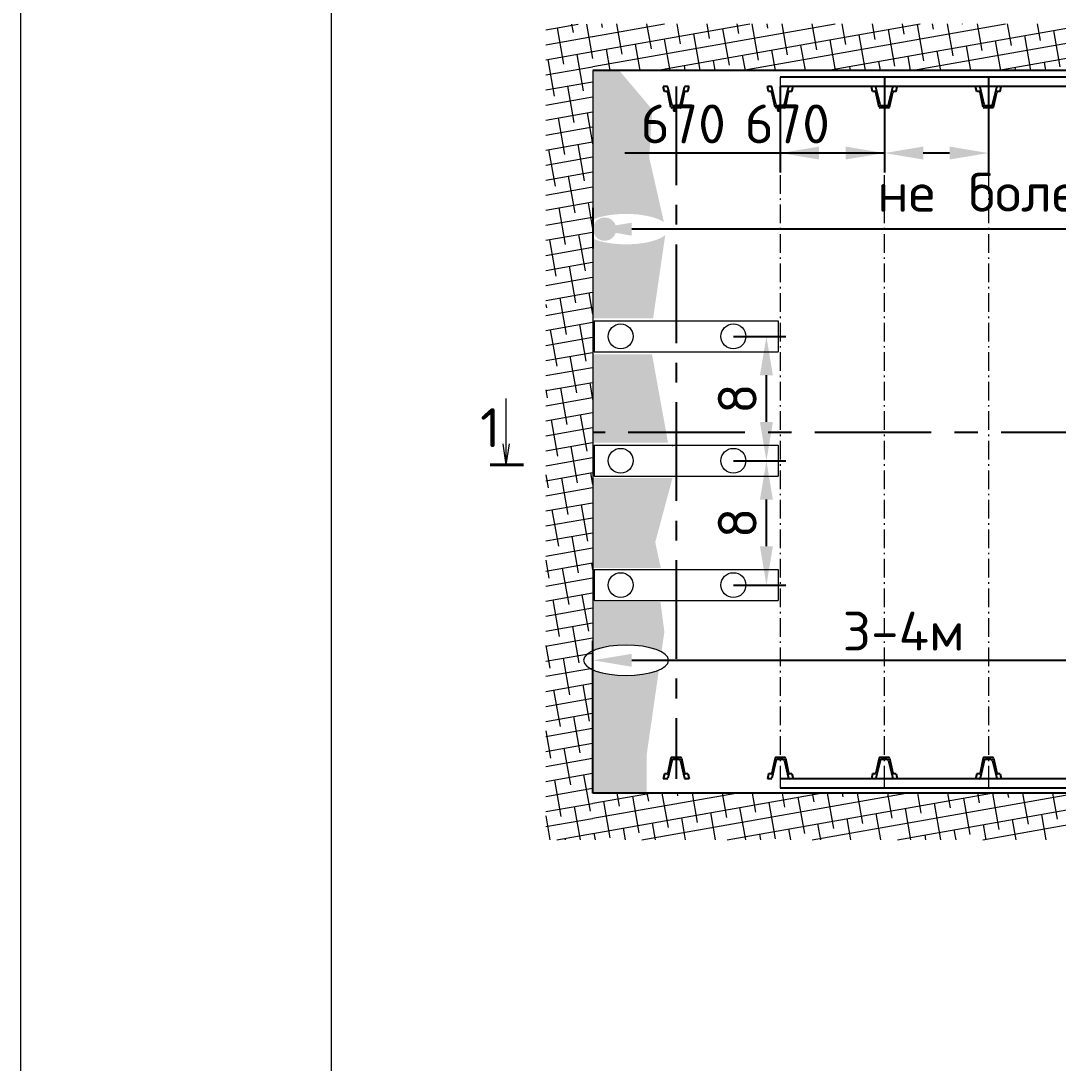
# Model space of a CAD drawing. Header units: millimetres. Extents: x 1757 to 4342, y -1901 to 53.
# Drawn here: x 3922.3 to 3989, y -1747.6 to -1680.6 of the extents above; entities that cross this region are included whole.
import ezdxf
from ezdxf import colors
from ezdxf.entities.mleader import LeaderData, LeaderLine
from ezdxf.math import Vec2, Vec3

# ---------------------------------------------------------------- set-up
doc = ezdxf.new("R2010")
doc.units = ezdxf.units.MM
doc.header["$LTSCALE"] = 0.1
for name, pattern in [('ACAD_ISO10W100', [18, 12, -3, 0, -3]), ('осевая', [2, 1.25, -0.25, 0.25, -0.25]), ('осеваяX2', [101.6, 63.5, -12.7, 12.7, -12.7])]:
    doc.linetypes.add(name, pattern=pattern)
doc.styles.get("Standard").update_dxf_attribs({"font": 'txt.shx'})
doc.dimstyles.new('ISO-25', dxfattribs={"dimtxt": 2.5, "dimasz": 2.5, "dimexe": 1.25, "dimexo": 0, "dimtad": 1, "dimdec": 0, "dimtxsty": 'Standard', "dimcen": 2.5, "dimadec": 0, "dimazin": 0, "dimtfac": 1, "dimtdec": 0, "dimtmove": 0, "dimatfit": 3, "dimfxl": 1, "dimarcsym": 0})
pattern_1 = [(10, (75025.3173, 68222.2808), (0.165399889, -0.938029385), []), (280, (75025.3173, 68222.2808), (-0.607229606, -2.041458659), [2.38125, -1.42875])]

# ---------------------------------------------------------------- blocks, each defined once
blk = doc.blocks.new('*D672')
at = {"color": 0, "lineweight": -2}
for p, q in [((3968.146, -1708.872), (3971.519, -1708.872)), ((3970.269, -1714.371), (3970.269, -1711.372)), ((3968.146, -1716.871), (3971.519, -1716.871))]:
    blk.add_line(p, q, dxfattribs=at)
at = {"color": 0, "lineweight": 15}
for points in [[(3969.853, -1711.372), (3970.686, -1711.372), (3970.269, -1708.872)], [(3969.853, -1714.371), (3970.686, -1714.371), (3970.269, -1716.871)]]:
    blk.add_solid(points, dxfattribs=at)
at = {"layer": 'Defpoints', "color": 0, "lineweight": 15}
for p in [(3968.146, -1708.872), (3970.269, -1708.872), (3968.146, -1716.871)]:
    blk.add_point(p, dxfattribs=at)
at = {"color": 0, "lineweight": 0, "insert": (3968.394, -1712.872), "char_height": 2.5, "attachment_point": 5, "rotation": 90}
blk.add_mtext('8', dxfattribs=at)
blk = doc.blocks.new('*D673')
at = {"color": 0, "lineweight": -2}
for p, q in [((3968.146, -1700.872), (3971.519, -1700.872)), ((3970.269, -1706.372), (3970.269, -1703.372)), ((3968.146, -1708.872), (3971.519, -1708.872))]:
    blk.add_line(p, q, dxfattribs=at)
at = {"color": 0, "lineweight": 15}
for points in [[(3969.853, -1703.372), (3970.686, -1703.372), (3970.269, -1700.872)], [(3969.853, -1706.372), (3970.686, -1706.372), (3970.269, -1708.872)]]:
    blk.add_solid(points, dxfattribs=at)
at = {"layer": 'Defpoints', "color": 0, "lineweight": 15}
for p in [(3968.146, -1700.872), (3970.269, -1700.872), (3968.146, -1708.872)]:
    blk.add_point(p, dxfattribs=at)
at = {"color": 0, "lineweight": 0, "insert": (3968.394, -1704.872), "char_height": 2.5, "attachment_point": 5, "rotation": 90}
blk.add_mtext('8', dxfattribs=at)
blk = doc.blocks.new('*D634')
at = {"color": 0, "lineweight": -2}
for p, q in [((3977.861, -1684.189), (3977.861, -1690.325)), ((3984.56, -1684.189), (3984.56, -1690.325)), ((3977.861, -1689.075), (3967.861, -1689.075)), ((3982.06, -1689.075), (3980.361, -1689.075))]:
    blk.add_line(p, q, dxfattribs=at)
at = {"color": 0, "lineweight": 15}
for points in [[(3980.361, -1688.659), (3980.361, -1689.492), (3977.861, -1689.075)], [(3982.06, -1688.659), (3982.06, -1689.492), (3984.56, -1689.075)]]:
    blk.add_solid(points, dxfattribs=at)
at = {"layer": 'Defpoints', "color": 0, "lineweight": 15}
for p in [(3977.861, -1684.189), (3984.56, -1684.189), (3977.861, -1689.075)]:
    blk.add_point(p, dxfattribs=at)
at = {"color": 0, "lineweight": 0, "insert": (3971.611, -1687.2), "char_height": 2.5, "attachment_point": 5}
blk.add_mtext('670', dxfattribs=at)
blk = doc.blocks.new('*D635')
at = {"color": 0, "lineweight": -2}
for p, q in [((3971.161, -1684.789), (3971.161, -1690.325)), ((3977.861, -1684.789), (3977.861, -1690.325)), ((3971.161, -1689.075), (3961.161, -1689.075)), ((3975.361, -1689.075), (3973.661, -1689.075))]:
    blk.add_line(p, q, dxfattribs=at)
at = {"color": 0, "lineweight": 15}
for points in [[(3973.661, -1688.659), (3973.661, -1689.492), (3971.161, -1689.075)], [(3975.361, -1688.659), (3975.361, -1689.492), (3977.861, -1689.075)]]:
    blk.add_solid(points, dxfattribs=at)
at = {"layer": 'Defpoints', "color": 0, "lineweight": 15}
for p in [(3971.161, -1684.789), (3977.861, -1684.789), (3971.161, -1689.075)]:
    blk.add_point(p, dxfattribs=at)
at = {"color": 0, "lineweight": 0, "insert": (3964.911, -1687.2), "char_height": 2.5, "attachment_point": 5}
blk.add_mtext('670', dxfattribs=at)
blk = doc.blocks.new('*D639')
at = {"color": 0, "lineweight": -2}
for p, q in [((3959.104, -1692.6), (3959.104, -1695.219)), ((4023.252, -1697.719), (4023.252, -1692.719)), ((4020.752, -1693.969), (3961.604, -1693.969))]:
    blk.add_line(p, q, dxfattribs=at)
at = {"color": 0, "lineweight": 15}
for points in [[(3961.604, -1693.552), (3961.604, -1694.386), (3959.104, -1693.969)], [(4020.752, -1693.552), (4020.752, -1694.386), (4023.252, -1693.969)]]:
    blk.add_solid(points, dxfattribs=at)
at = {"layer": 'Defpoints', "color": 0, "lineweight": 15}
for p in [(3959.104, -1692.6), (3959.104, -1693.969), (4023.252, -1697.719)]:
    blk.add_point(p, dxfattribs=at)
at = {"color": 0, "lineweight": 0, "insert": (3991.178, -1691.886), "char_height": 2.5, "attachment_point": 5}
blk.add_mtext('не более 30,0 м', dxfattribs=at)
blk = doc.blocks.new('*D640')
at = {"color": 0, "lineweight": -2}
for p, q in [((3959.104, -1730.254), (3959.104, -1720.457)), ((3999.104, -1721.707), (3999.104, -1720.457)), ((3961.604, -1721.707), (3996.604, -1721.707))]:
    blk.add_line(p, q, dxfattribs=at)
at = {"color": 0, "lineweight": 15}
for points in [[(3961.604, -1721.29), (3961.604, -1722.123), (3959.104, -1721.707)], [(3996.604, -1721.29), (3996.604, -1722.123), (3999.104, -1721.707)]]:
    blk.add_solid(points, dxfattribs=at)
at = {"layer": 'Defpoints', "color": 0, "lineweight": 15}
for p in [(3999.104, -1721.707), (3999.104, -1721.707), (3959.104, -1730.254)]:
    blk.add_point(p, dxfattribs=at)
at = {"color": 0, "lineweight": 0, "insert": (3979.104, -1719.832), "char_height": 2.5, "attachment_point": 5}
blk.add_mtext('3-4м', dxfattribs=at)

msp = doc.modelspace()

# ---------------------------------------------------------------- hatches: boundary and pattern name
at = {"lineweight": 0}
h = msp.add_hatch(dxfattribs=at)
h.set_pattern_fill('ANSI38', scale=0.3, angle=125, style=0)
h.set_pattern_definition(pattern_1)
h.paths.add_polyline_path([(3959.08, -1733.259), (3959.084, -1680.768), (3956.07, -1680.813), (3956.07, -1733.251)])
h = msp.add_hatch(dxfattribs=at)
h.set_pattern_fill('ANSI38', scale=0.3, angle=125, style=0)
h.set_pattern_definition(pattern_1)
h.paths.add_polyline_path([(4052.881, -1680.768), (3959.104, -1680.768), (3959.104, -1683.768), (4052.881, -1683.768)])
at = {"lineweight": 13}
h = msp.add_hatch(dxfattribs=at)
h.set_pattern_fill('GRAVEL', scale=0.069997, style=0)
h.set_pattern_definition([(311.9872, (5261.58807, -823.04512), (14.223337157, -16.001260367), [0.2391933, -23.6802263]), (355.0303, (5261.748085, -823.22291), (-21.3350221195, 1.7779030873), [0.410464, -40.6358717]), (47.4896, (5262.157, -823.25847), (-17.7791434024, -19.557091077), [0.2894237, -28.6529304]), (272.7263, (5262.85039, -823.70295), (-1.777907914, 35.558301236), [0.3737858, -37.004724]), (247.1663, (5262.86817, -824.07631), (8.889603407, 21.3349997373), [0.3665264, -36.2861381]), (182.7263, (5262.72594, -824.41412), (35.558301236, 1.777907914), [0.3737858, -37.004724]), (142.3058, (5262.352576, -824.431895), (23.112917843, -17.7791404896), [0.4943123, -48.9368478]), (107.7447, (5261.961435, -824.12965), (-12.445434332, 39.1141552895), [0.4666819, -46.2015176]), (58.5704, (5261.8192, -823.68517), (14.2233287357, 23.112876054), [0.3750513, -37.130088]), (4.7636, (5262.01477, -823.36515), (-19.557056611, -1.777898949), [0.4281788, -20.9807344]), (317.6026, (5262.44147, -823.32959), (21.3349882488, -19.5570465296), [0.5537283, -54.8191587]), (41.1859, (5261.09026, -823.72073), (12.44540151, 10.667477394), [0.1889945, -18.7105321]), (8.5308, (5261.23249, -823.596275), (-23.1128679593, -3.5558402274), [0.3595603, -35.5965309]), (315, (5261.5881, -823.543), (4e-16, -1.7779144), [0.2514344, -2.2629156]), (336.8014, (5261.71253, -823.32959), (-8.889608146, 3.55584686), [0.1354023, -13.404784]), (248.1986, (5261.83698, -823.38293), (1.77791688, 5.33375034), [0.1914871, -9.3829148]), (149.0362, (5261.76586, -823.56072), (-5.33374127, 3.55583404), [0.3110092, -10.0559328]), (18.4349, (5261.4992, -823.4007), (-3.5558329, -1.77791299), [0.2248902, -5.3973739]), (163.6105, (5262.86817, -823.38293), (-17.779166148, 5.333735807), [0.3150467, -31.18968]), (109.6538, (5262.56593, -823.29403), (7.111642719, -19.557044316), [0.2643068, -26.1662984]), (246.8014, (5261.49918, -823.04512), (3.55584686, 8.889608146), [0.2708031, -13.2694103]), (196.3895, (5261.3925, -823.29403), (17.779166148, 5.333735807), [0.3150467, -31.18968]), (200.556, (5262.86817, -824.48523), (8.889589204, 3.555826953), [0.30381, -14.8866836]), (245.2249, (5262.5837, -824.59191), (8.889557453, 19.557062892), [0.2545583, -25.2013241]), (113.1986, (5261.4814, -824.82304), (-3.55584686, 8.889608146), [0.2708031, -13.2694103]), (162.646, (5261.37472, -824.57413), (23.112904488, -7.111651809), [0.298034, -29.50528]), (110.556, (5262.35258, -824.82304), (3.555826953, -8.889589204), [0.1519054, -15.0386464]), (78.6901, (5261.58807, -824.82304), (1.77790686, 7.11163976), [0.0906562, -8.9749741]), (14.0362, (5261.60585, -824.73414), (-5.33375065, -1.77791256), [0.3665264, -6.9640045]), (353.991, (5261.96143, -824.645245), (-17.7791301213, 1.777911482), [0.3396708, -33.6273843]), (236.3099, (5261.76586, -823.72073), (1.77791624, 3.55582784), [0.2564146, -6.153954]), (186.8428, (5261.62363, -823.93408), (-30.2245782754, -3.5558471932), [0.4476687, -44.319097]), (119.0546, (5261.17915, -823.98742), (7.111645992, -12.445379766), [0.183047, -18.12172]), (90, (5261.0903, -823.8274), (1.7779156, 1.7779156), [0.106675, -1.6712407]), (59.7436, (5261.99699, -824.59191), (-7.111647463, -12.44540316), [0.2469952, -24.4525697]), (131.9872, (5262.12145, -824.37856), (-14.223337157, 16.001260367), [0.4783874, -23.4410477]), (180, (5261.8014, -824.023), (-1.7779156, 1.7779156), [0.462258, -1.3156576]), (214.6952, (5261.33916, -824.02297), (17.779125534, 12.4454106206), [0.2811137, -27.8301894]), (285.9454, (5261.10804, -824.18299), (1.77792017, -7.111679477), [0.258868, -12.684588]), (332.354, (5261.17915, -824.431895), (33.780385179, -17.7791675208), [0.4214815, -41.72677]), (4.5739, (5261.552514, -824.627466), (23.1129085638, 1.7779070322), [0.4458991, -44.1439653]), (4.5739, (5261.552514, -824.627466), (23.1129085638, 1.7779070322), [0.4458991, -44.1439653])])
h.paths.add_polyline_path([(3964.223, -1709.984), (3963.115, -1714.112), (3963.47, -1715.771), (3959.104, -1715.771), (3959.104, -1709.984)])
h.paths.add_polyline_path([(3963.934, -1707.702), (3959.104, -1707.702), (3959.104, -1702.02), (3962.906, -1702.02)])
edge = h.paths.add_edge_path()
edge.add_arc((3959.855, -1693.969), 0.751, 180, 540, ccw=False)
h.paths.add_polyline_path([(3959.104, -1721.092), (3959.183, -1721.059), (3959.273, -1721.024), (3959.368, -1720.991), (3959.467, -1720.96), (3959.57, -1720.93), (3959.677, -1720.903), (3959.788, -1720.877), (3959.902, -1720.853), (3960.019, -1720.831), (3960.139, -1720.811), (3960.262, -1720.793), (3960.387, -1720.777), (3960.514, -1720.764), (3960.642, -1720.753), (3960.772, -1720.744), (3960.903, -1720.737), (3961.035, -1720.732), (3961.167, -1720.73), (3961.3, -1720.73), (3961.432, -1720.732), (3961.564, -1720.737), (3961.695, -1720.744), (3961.825, -1720.753), (3961.953, -1720.764), (3962.08, -1720.777), (3962.205, -1720.793), (3962.328, -1720.811), (3962.448, -1720.831), (3962.565, -1720.853), (3962.679, -1720.877), (3962.79, -1720.903), (3962.897, -1720.93), (3963, -1720.96), (3963.1, -1720.991), (3963.194, -1721.024), (3963.284, -1721.059), (3963.37, -1721.095), (3963.45, -1721.132), (3963.516, -1721.167), (3963.702, -1719.879), (3963.451, -1717.966), (3959.104, -1717.966)])
h.paths.add_polyline_path([(3959.183, -1722.354), (3959.104, -1722.321), (3959.104, -1730.254), (3962.563, -1730.254), (3962.555, -1727.833), (3963.349, -1722.327), (3963.284, -1722.354), (3963.194, -1722.389), (3963.1, -1722.422), (3963, -1722.453), (3962.897, -1722.483), (3962.79, -1722.511), (3962.679, -1722.537), (3962.565, -1722.56), (3962.448, -1722.582), (3962.328, -1722.602), (3962.205, -1722.62), (3962.08, -1722.636), (3961.953, -1722.649), (3961.825, -1722.661), (3961.695, -1722.67), (3961.564, -1722.676), (3961.432, -1722.681), (3961.3, -1722.683), (3961.167, -1722.683), (3961.035, -1722.681), (3960.903, -1722.676), (3960.772, -1722.67), (3960.642, -1722.661), (3960.514, -1722.649), (3960.387, -1722.636), (3960.262, -1722.62), (3960.139, -1722.602), (3960.019, -1722.582), (3959.902, -1722.56), (3959.788, -1722.537), (3959.677, -1722.511), (3959.57, -1722.483), (3959.467, -1722.453), (3959.368, -1722.422), (3959.273, -1722.389)])
h.paths.add_polyline_path([(3959.104, -1693.355), (3959.108, -1693.353), (3959.231, -1693.302), (3959.364, -1693.255), (3959.505, -1693.211), (3959.654, -1693.171), (3959.81, -1693.134), (3959.973, -1693.102), (3960.142, -1693.073), (3960.316, -1693.049), (3960.494, -1693.028), (3960.676, -1693.013), (3960.861, -1693.001), (3961.047, -1692.994), (3961.234, -1692.992), (3961.421, -1692.994), (3961.607, -1693.001), (3961.791, -1693.013), (3961.973, -1693.028), (3962.151, -1693.049), (3962.325, -1693.073), (3962.494, -1693.102), (3962.657, -1693.134), (3962.814, -1693.171), (3962.963, -1693.211), (3963.104, -1693.255), (3963.236, -1693.302), (3963.359, -1693.353), (3963.472, -1693.406), (3963.575, -1693.461), (3963.666, -1693.52), (3963.672, -1693.524), (3962.727, -1689.367), (3962.913, -1686.27), (3960.799, -1683.768), (3959.104, -1683.768)])
h.paths.add_polyline_path([(3959.108, -1694.586), (3959.104, -1694.583), (3959.104, -1699.713), (3962.977, -1699.713), (3963.758, -1694.348), (3963.747, -1694.358), (3963.666, -1694.419), (3963.575, -1694.477), (3963.472, -1694.532), (3963.359, -1694.586), (3963.236, -1694.636), (3963.104, -1694.683), (3962.963, -1694.727), (3962.814, -1694.767), (3962.657, -1694.804), (3962.494, -1694.837), (3962.325, -1694.865), (3962.151, -1694.89), (3961.973, -1694.91), (3961.791, -1694.926), (3961.607, -1694.937), (3961.421, -1694.944), (3961.234, -1694.946), (3961.047, -1694.944), (3960.861, -1694.937), (3960.676, -1694.926), (3960.494, -1694.91), (3960.316, -1694.89), (3960.142, -1694.865), (3959.973, -1694.837), (3959.81, -1694.804), (3959.654, -1694.767), (3959.505, -1694.727), (3959.364, -1694.683), (3959.231, -1694.636)])
at = {"lineweight": 0}
h = msp.add_hatch(dxfattribs=at)
h.set_pattern_fill('ANSI38', scale=0.3, angle=125, style=0)
h.set_pattern_definition(pattern_1)
h.paths.add_polyline_path([(4052.881, -1733.254), (3959.104, -1733.254), (3959.104, -1730.254), (4052.881, -1730.254)])

# ---------------------------------------------------------------- linework, layer by layer
at = {"color": 7, "linetype": 'ACAD_ISO10W100', "lineweight": 0, "ltscale": 60}
msp.add_line((3959.104, -1683.768), (3959.104, -1730.254), dxfattribs=at)
for p, q in [((4052.881, -1683.768), (3959.104, -1683.768)), ((4052.881, -1684.19), (3971.161, -1684.19)), ((3970.562, -1684.79), (3970.329, -1684.79)), ((3970.562, -1684.79), (3970.331, -1684.79)), ((3970.405, -1685.11), (3970.331, -1684.79)), ((3970.561, -1685.11), (3970.405, -1685.11)), ((3970.886, -1685.946), (3970.62, -1684.836)), ((4052.881, -1684.79), (3971.161, -1684.79)), ((3971.432, -1685.946), (3971.698, -1684.836)), ((3971.989, -1684.79), (3971.757, -1684.79)), ((3971.914, -1685.11), (3971.758, -1685.11)), ((3971.914, -1685.11), (3971.989, -1684.79)), ((3977.262, -1684.79), (3977.029, -1684.79)), ((3977.105, -1685.11), (3977.031, -1684.79)), ((3977.26, -1685.11), (3977.105, -1685.11)), ((3977.586, -1685.946), (3977.32, -1684.836)), ((3978.132, -1685.946), (3978.398, -1684.836)), ((3978.689, -1684.79), (3978.456, -1684.79)), ((3978.614, -1685.11), (3978.457, -1685.11)), ((3978.614, -1685.11), (3978.688, -1684.79)), ((3983.961, -1684.79), (3983.729, -1684.79)), ((3983.804, -1685.11), (3983.73, -1684.79)), ((3983.96, -1685.11), (3983.804, -1685.11)), ((3984.285, -1685.946), (3984.02, -1684.836)), ((3984.832, -1685.946), (3985.098, -1684.836)), ((3985.389, -1684.79), (3985.156, -1684.79)), ((3985.314, -1685.11), (3985.157, -1685.11)), ((3985.314, -1685.11), (3985.388, -1684.79)), ((3970.824, -1686.113), (3970.619, -1685.158)), ((3971.494, -1686.113), (3971.699, -1685.158)), ((3977.524, -1686.113), (3977.319, -1685.158)), ((3978.194, -1686.113), (3978.399, -1685.158)), ((3984.223, -1686.113), (3984.019, -1685.158)), ((3984.894, -1686.113), (3985.098, -1685.158)), ((3971.436, -1686.16), (3970.883, -1686.16)), ((3971.325, -1686.03), (3970.993, -1686.03)), ((3978.135, -1686.16), (3977.582, -1686.16)), ((3978.025, -1686.03), (3977.693, -1686.03)), ((3984.835, -1686.16), (3984.282, -1686.16)), ((3984.725, -1686.03), (3984.392, -1686.03)), ((3970.824, -1728.006), (3970.619, -1728.961)), ((3971.436, -1727.958), (3970.883, -1727.958)), ((3971.494, -1728.006), (3971.699, -1728.961)), ((3977.524, -1728.006), (3977.319, -1728.961)), ((3978.135, -1727.958), (3977.582, -1727.958)), ((3978.194, -1728.006), (3978.399, -1728.961)), ((3984.223, -1728.006), (3984.019, -1728.961)), ((3984.835, -1727.958), (3984.282, -1727.958)), ((3984.894, -1728.006), (3985.098, -1728.961)), ((3970.886, -1728.173), (3970.62, -1729.282)), ((3971.325, -1728.088), (3970.993, -1728.088)), ((3971.432, -1728.173), (3971.698, -1729.282)), ((3977.586, -1728.173), (3977.32, -1729.282)), ((3978.025, -1728.088), (3977.693, -1728.088)), ((3978.132, -1728.173), (3978.398, -1729.282)), ((3984.285, -1728.173), (3984.02, -1729.282)), ((3984.725, -1728.088), (3984.392, -1728.088)), ((3984.832, -1728.173), (3985.098, -1729.282)), ((3970.562, -1729.328), (3970.329, -1729.328)), ((3970.405, -1729.008), (3970.331, -1729.328)), ((3970.561, -1729.008), (3970.405, -1729.008)), ((4052.881, -1729.328), (3971.159, -1729.328)), ((3971.989, -1729.328), (3971.757, -1729.328)), ((3971.914, -1729.008), (3971.758, -1729.008)), ((3971.914, -1729.008), (3971.989, -1729.328)), ((3977.262, -1729.328), (3977.029, -1729.328)), ((3977.105, -1729.008), (3977.031, -1729.328)), ((3977.26, -1729.008), (3977.105, -1729.008)), ((3978.689, -1729.328), (3978.456, -1729.328)), ((3978.614, -1729.008), (3978.457, -1729.008)), ((3978.614, -1729.008), (3978.688, -1729.328)), ((3983.961, -1729.328), (3983.729, -1729.328)), ((3983.804, -1729.008), (3983.73, -1729.328)), ((3983.96, -1729.008), (3983.804, -1729.008)), ((3985.389, -1729.328), (3985.156, -1729.328)), ((3985.314, -1729.008), (3985.157, -1729.008)), ((3985.314, -1729.008), (3985.388, -1729.328)), ((4052.881, -1729.928), (3971.159, -1729.928)), ((4052.881, -1730.254), (3959.104, -1730.254)), ((4052.881, -1730.254), (3959.104, -1730.254))]:
    msp.add_line(p, q)
at = {"color": 7, "lineweight": 13}
for p, q in [((3959.104, -1683.768), (3959.104, -1730.254)), ((3959.189, -1699.872), (3971.018, -1699.872)), ((3959.189, -1699.872), (3959.189, -1701.872)), ((3971.018, -1699.872), (3971.018, -1701.872)), ((3959.189, -1701.872), (3971.018, -1701.872)), ((3959.189, -1707.872), (3971.018, -1707.872)), ((3959.189, -1707.872), (3959.189, -1709.872)), ((3971.018, -1707.872), (3971.018, -1709.872)), ((3959.189, -1709.872), (3971.018, -1709.872)), ((3959.189, -1715.871), (3971.018, -1715.871)), ((3959.189, -1715.871), (3959.189, -1717.871)), ((3971.018, -1715.871), (3971.018, -1717.871)), ((3959.189, -1717.871), (3971.018, -1717.871))]:
    msp.add_line(p, q, dxfattribs=at)
at = {"color": 7, "lineweight": 15}
for p, q in [((3971.161, -1684.19), (3971.161, -1684.79)), ((3977.861, -1684.19), (3977.861, -1684.79)), ((3984.56, -1684.19), (3984.56, -1684.79))]:
    msp.add_line(p, q, dxfattribs=at)
at = {"color": 252, "linetype": 'осеваяX2'}
for p, q in [((3963.862, -1684.79), (3963.63, -1684.79)), ((3963.705, -1685.11), (3963.631, -1684.79)), ((3963.861, -1685.11), (3963.705, -1685.11)), ((3964.186, -1685.946), (3963.921, -1684.836)), ((3964.46, -1684.79), (3964.458, -1729.328)), ((3964.733, -1685.946), (3964.999, -1684.836)), ((3965.29, -1684.79), (3965.057, -1684.79)), ((3965.215, -1685.11), (3965.058, -1685.11)), ((3965.215, -1685.11), (3965.289, -1684.79)), ((3964.124, -1686.113), (3963.92, -1685.158)), ((3964.795, -1686.113), (3964.999, -1685.158)), ((3964.736, -1686.16), (3964.183, -1686.16)), ((3964.626, -1686.03), (3964.293, -1686.03))]:
    msp.add_line(p, q, dxfattribs=at)
at = {"color": 7, "linetype": 'ACAD_ISO10W100', "lineweight": 0}
for p, q in [((3971.159, -1684.79), (3971.157, -1729.328)), ((3977.859, -1684.79), (3977.857, -1729.328)), ((3984.559, -1684.79), (3984.557, -1729.328))]:
    msp.add_line(p, q, dxfattribs=at)
at = {"lineweight": 20}
for q in [(3953.524, -1704.874), (3953.321, -1707.776), (3953.728, -1707.776)]:
    msp.add_line((3953.524, -1709.139), q, dxfattribs=at)
at = {"color": 7, "linetype": 'осевая', "ltscale": 60}
msp.add_line((4052.881, -1707.062), (3959.104, -1707.062), dxfattribs=at)
at = {"lineweight": 40}
msp.add_line((3954.639, -1709.139), (3952.494, -1709.139), dxfattribs=at)
at = {"color": 252}
for p, q in [((3964.124, -1728.006), (3963.92, -1728.961)), ((3964.736, -1727.958), (3964.183, -1727.958)), ((3964.795, -1728.006), (3964.999, -1728.961)), ((3964.186, -1728.173), (3963.921, -1729.282)), ((3964.626, -1728.088), (3964.293, -1728.088)), ((3964.733, -1728.173), (3964.999, -1729.282)), ((3963.862, -1729.328), (3963.63, -1729.328)), ((3963.705, -1729.008), (3963.631, -1729.328)), ((3963.861, -1729.008), (3963.705, -1729.008)), ((3965.29, -1729.328), (3965.057, -1729.328)), ((3965.215, -1729.008), (3965.058, -1729.008)), ((3965.215, -1729.008), (3965.289, -1729.328))]:
    msp.add_line(p, q, dxfattribs=at)
at = {"linetype": 'ACAD_ISO10W100', "lineweight": 15, "ltscale": 50}
for p, q in [((3971.159, -1729.328), (3971.159, -1729.928)), ((3977.859, -1729.328), (3977.859, -1729.928)), ((3984.559, -1729.328), (3984.559, -1729.928))]:
    msp.add_line(p, q, dxfattribs=at)
at = {"color": 7, "lineweight": 0}
for points in [[(3922.278, -1604.306), (4342.278, -1604.306), (4342.278, -1901.306), (3922.278, -1901.306)], [(4337.278, -1896.306), (3942.278, -1896.306), (3942.278, -1609.306), (4337.278, -1609.306)]]:
    msp.add_lwpolyline(points, close=True, dxfattribs=at)
at = {"color": 7, "lineweight": 13}
for points in [[(3963.905, -1701.872), (3963.905, -1701.88)], [(3964.221, -1707.872), (3964.223, -1707.923)]]:
    msp.add_lwpolyline(points, dxfattribs=at)
for centre in [(3960.889, -1700.872), (3968.146, -1700.872), (3960.889, -1708.872), (3968.146, -1708.872), (3960.889, -1716.871), (3968.146, -1716.871)]:
    msp.add_circle(centre, 0.8, dxfattribs=at)
at = {"color": 252, "linetype": 'осеваяX2'}
for centre, radius, start, end in [((3963.861, -1685.17), 0.06, 12.09476, 90), ((3963.862, -1684.85), 0.06, 13.46952, 90), ((3965.057, -1684.85), 0.06, 90, 166.53048), ((3965.058, -1685.17), 0.06, 90, 167.90524), ((3964.183, -1686.1), 0.06, 192.09476, 270), ((3964.293, -1685.92), 0.11, 193.46952, 270), ((3964.626, -1685.92), 0.11, 270, 346.53048), ((3964.736, -1686.1), 0.06, 270, 347.90524)]:
    msp.add_arc(centre, radius, start, end, dxfattribs=at)
for centre, radius, start, end in [((3970.561, -1685.17), 0.06, 12.09476, 90), ((3970.562, -1684.85), 0.06, 13.46952, 90), ((3971.757, -1684.85), 0.06, 90, 166.53048), ((3971.758, -1685.17), 0.06, 90, 167.90524), ((3977.26, -1685.17), 0.06, 12.09476, 90), ((3977.262, -1684.85), 0.06, 13.46952, 90), ((3978.456, -1684.85), 0.06, 90, 166.53048), ((3978.457, -1685.17), 0.06, 90, 167.90524), ((3983.96, -1685.17), 0.06, 12.09476, 90), ((3983.961, -1684.85), 0.06, 13.46952, 90), ((3985.156, -1684.85), 0.06, 90, 166.53048), ((3985.157, -1685.17), 0.06, 90, 167.90524), ((3970.883, -1686.1), 0.06, 192.09476, 270), ((3970.993, -1685.92), 0.11, 193.46952, 270), ((3971.325, -1685.92), 0.11, 270, 346.53048), ((3971.436, -1686.1), 0.06, 270, 347.90524), ((3977.582, -1686.1), 0.06, 192.09476, 270), ((3977.693, -1685.92), 0.11, 193.46952, 270), ((3978.025, -1685.92), 0.11, 270, 346.53048), ((3978.135, -1686.1), 0.06, 270, 347.90524), ((3984.282, -1686.1), 0.06, 192.09476, 270), ((3984.392, -1685.92), 0.11, 193.46952, 270), ((3984.725, -1685.92), 0.11, 270, 346.53048), ((3984.835, -1686.1), 0.06, 270, 347.90524), ((3970.883, -1728.018), 0.06, 90, 167.90524), ((3971.436, -1728.018), 0.06, 12.09476, 90), ((3977.582, -1728.018), 0.06, 90, 167.90524), ((3978.135, -1728.018), 0.06, 12.09476, 90), ((3984.282, -1728.018), 0.06, 90, 167.90524), ((3984.835, -1728.018), 0.06, 12.09476, 90), ((3970.993, -1728.198), 0.11, 90, 166.53048), ((3971.325, -1728.198), 0.11, 13.46952, 90), ((3977.693, -1728.198), 0.11, 90, 166.53048), ((3978.025, -1728.198), 0.11, 13.46952, 90), ((3984.392, -1728.198), 0.11, 90, 166.53048), ((3984.725, -1728.198), 0.11, 13.46952, 90), ((3970.561, -1728.948), 0.06, 270, 347.90524), ((3970.562, -1729.268), 0.06, 270, 346.53048), ((3971.757, -1729.268), 0.06, 193.46952, 270), ((3971.758, -1728.948), 0.06, 192.09476, 270), ((3977.26, -1728.948), 0.06, 270, 347.90524), ((3977.262, -1729.268), 0.06, 270, 346.53048), ((3978.456, -1729.268), 0.06, 193.46952, 270), ((3978.457, -1728.948), 0.06, 192.09476, 270), ((3983.96, -1728.948), 0.06, 270, 347.90524), ((3983.961, -1729.268), 0.06, 270, 346.53048), ((3985.157, -1728.948), 0.06, 192.09476, 270), ((3985.156, -1729.268), 0.06, 193.46952, 270)]:
    msp.add_arc(centre, radius, start, end)
at = {"color": 252}
for centre, radius, start, end in [((3964.183, -1728.018), 0.06, 90, 167.90524), ((3964.736, -1728.018), 0.06, 12.09476, 90), ((3964.293, -1728.198), 0.11, 90, 166.53048), ((3964.626, -1728.198), 0.11, 13.46952, 90), ((3963.861, -1728.948), 0.06, 270, 347.90524), ((3963.862, -1729.268), 0.06, 270, 346.53048), ((3965.058, -1728.948), 0.06, 192.09476, 270), ((3965.057, -1729.268), 0.06, 193.46952, 270)]:
    msp.add_arc(centre, radius, start, end, dxfattribs=at)
at = {"color": 7, "lineweight": 0, "extrusion": (0, 0, -1)}
msp.add_ellipse((3961.234, -1721.707), major_axis=(2.74, 0), ratio=0.356581, dxfattribs=at)

# ---------------------------------------------------------------- texts
at = {"lineweight": 20, "insert": (3953.146, -1705.492), "char_height": 2.5, "width": 4.46279, "attachment_point": 3}
msp.add_mtext('1', dxfattribs=at)

# ---------------------------------------------------------------- dimensions: what is measured, and where the dimension line sits
at = {"color": 7, "lineweight": 0}
dim = msp.add_linear_dim(base=(3959.104, -1693.969), p1=(4023.252, -1697.719), p2=(3959.104, -1692.6), angle=180, text='не более 30,0 м', dimstyle='ISO-25', dxfattribs=at)
dim.commit()
dim.dimension.update_dxf_attribs({"geometry": '*D639', "text_midpoint": (3991.178, -1693.969), "dimtype": 160})
for base, p1, p2, text, picture, middle in [((3977.861, -1689.075), (3984.56, -1684.189), (3977.861, -1684.189), '670', '*D634', (3971.611, -1687.2)), ((3971.161, -1689.075), (3977.861, -1684.789), (3971.161, -1684.789), '670', '*D635', (3964.911, -1687.2)), ((3999.104, -1721.707), (3959.104, -1730.254), (3999.104, -1721.707), '3-4м', '*D640', (3979.104, -1719.832))]:
    dim = msp.add_linear_dim(base=base, p1=p1, p2=p2, angle=180, text=text, dimstyle='ISO-25', dxfattribs=at)
    dim.commit()
    dim.dimension.update_dxf_attribs({"geometry": picture, "text_midpoint": middle})
for base, p1, p2, picture, middle in [((3970.269, -1700.872), (3968.146, -1708.872), (3968.146, -1700.872), '*D673', (3968.394, -1704.872)), ((3970.269, -1708.872), (3968.146, -1716.871), (3968.146, -1708.872), '*D672', (3968.394, -1712.872))]:
    dim = msp.add_linear_dim(base=base, p1=p1, p2=p2, angle=90, dimstyle='ISO-25', dxfattribs=at)
    dim.commit()
    dim.dimension.update_dxf_attribs({"geometry": picture, "text_midpoint": middle})

# ---------------------------------------------------------------- leaders
ml = msp.add_multileader_mtext('Standard', dxfattribs=at)
ml.set_content('4-и анкера\\PL-1,5м', color=7)
ml.set_leader_properties()
ml.build(insert=Vec2(0, 0))
ml.multileader.update_dxf_attribs({"text_right_attachment_type": 6, "dogleg_length": 0.36, "arrow_head_size": 1.8})
ctx = ml.context
ctx.base_point, ctx.char_height, ctx.arrow_head_size, ctx.plane_origin = Vec3(3975.216, -1673.671), 1.8, 1.8, Vec3(4004.653, -1672.129)
ctx.right_attachment, ctx.text_align_type = 6, 2
notes = []
notes.append((ctx, [(0, (1, 1, 0), (3996.976, -1674.721), (-1, 0), 0.36, [(0, [(4001.367, -1671.348)], 0, [])])]))
ctx.mtext.insert, ctx.mtext.alignment, ctx.mtext.flow_direction = Vec3(3994.616, -1672.479), 3, 5
for ctx, leaders in notes:
    for number, flags, end, landing, length, lines in leaders:
        leader = LeaderData()
        leader.index, (leader.has_last_leader_line, leader.has_dogleg_vector, leader.attachment_direction) = number, flags
        leader.last_leader_point, leader.dogleg_vector, leader.dogleg_length = Vec3(end), Vec3(landing), length
        for number, points, colour, breaks in lines:
            line = LeaderLine()
            line.index, line.vertices, line.color, line.breaks = number, Vec3.list(points), colors.encode_raw_color(colour), breaks
            leader.lines.append(line)
        ctx.leaders.append(leader)

doc.saveas('drawing.dxf')
